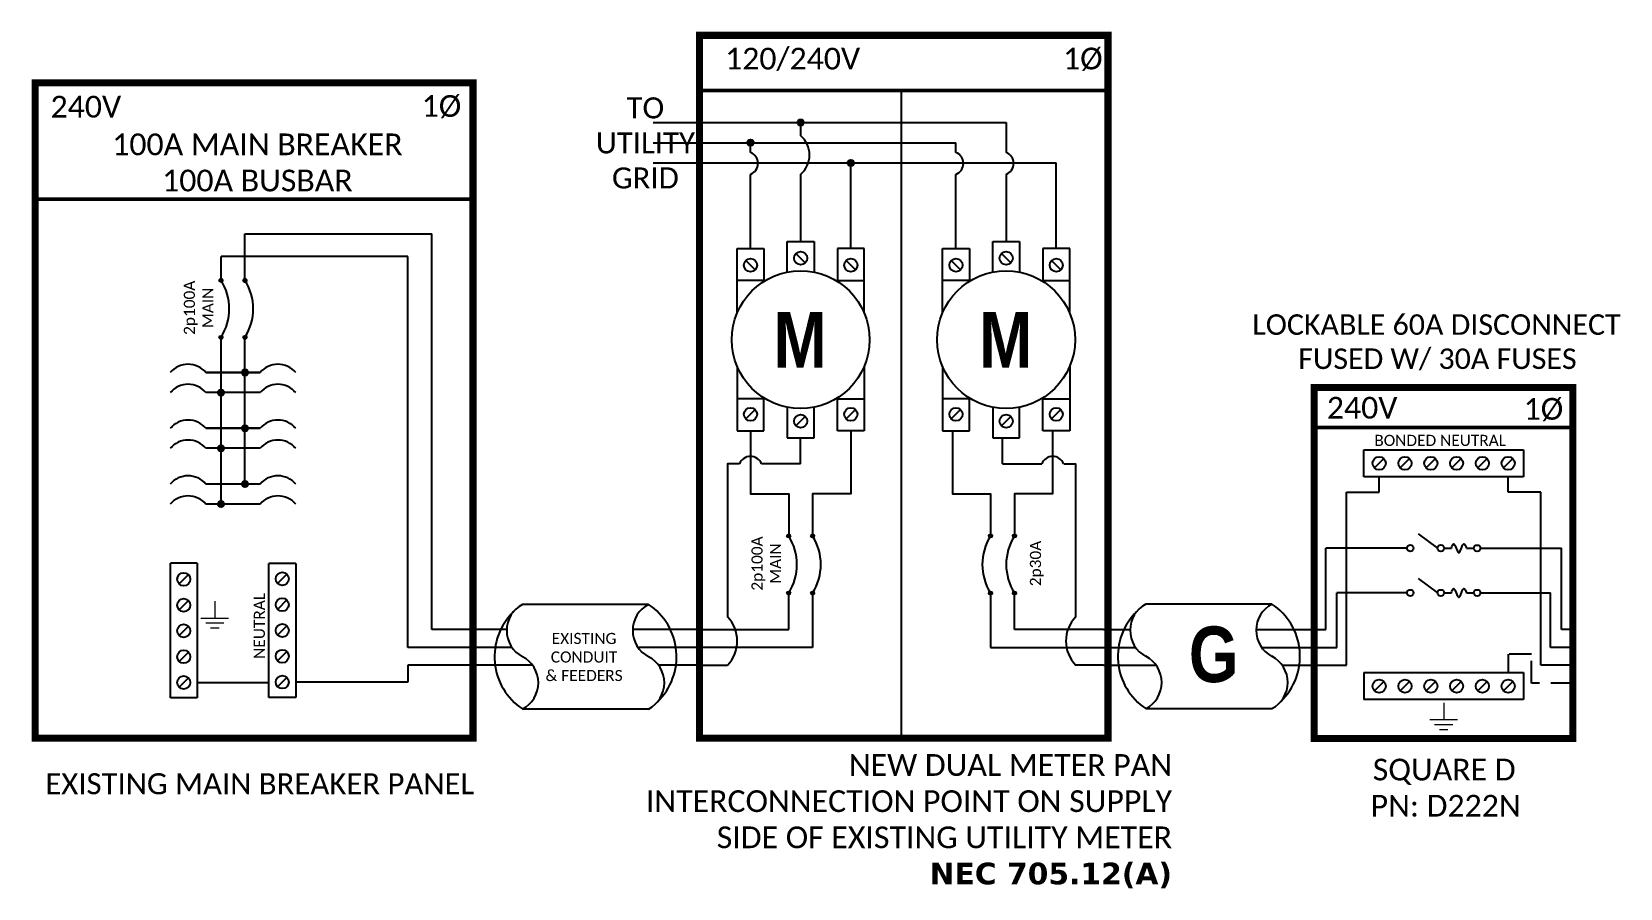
# Model space of a CAD drawing. Header units: feet. Extents: x 6643 to 6911, y 16116 to 16490.
# Drawn here: x 6643.3 to 6911.1, y 16345.8 to 16490.2 of the extents above; entities outside this region: 4.
import ezdxf
from ezdxf.enums import TextEntityAlignment as Align

# ---------------------------------------------------------------- set-up
doc = ezdxf.new("R2010")
doc.units = ezdxf.units.FT
doc.header["$MEASUREMENT"] = 0
doc.linetypes.add('HIDDEN', pattern=[0.375, 0.25, -0.125])
doc.layers.add('E - MODULE', color=7, linetype='Continuous')
doc.layers.add('Z - TITLEBLOCK TXT', color=7, linetype='Continuous')
doc.styles.add('ONE LINE TXT', font='techb___.ttf')
doc.styles.add('PAPER SPACE TXT', font='technic_.ttf', dxfattribs={"height": 0.125})
doc.styles.get("Standard").update_dxf_attribs({"font": 'calibri.ttf'})
doc.styles.add('TITLE BBLOCK TEXT', font='ARIALUNI.TTF')

# ---------------------------------------------------------------- blocks, each defined once
blk = doc.blocks.new('RHODE ISLAND DOUBLE METER BLOCK')
at = {"color": 1}
for p, q in [((0, 0), (0, 22.17)), ((0, 22.17), (4.43, 22.17)), ((0, 0), (0, 22.17)), ((0, 22.17), (22.78, 22.17)), ((22.78, 22.17), (27.21, 22.17)), ((22.78, 22.17), (22.78, 22.17)), ((22.78, 22.17), (27.21, 22.17)), ((27.21, 22.17), (31.63, 22.17)), ((27.21, 22.17), (49.99, 22.17)), ((49.99, 22.17), (54.42, 22.17)), ((49.99, 22.17), (49.99, 22.17)), ((49.99, 22.17), (54.42, 22.17)), ((54.42, 22.17), (54.42, 0)), ((54.42, 22.17), (54.42, 0)), ((27.21, 0), (0, 0)), ((27.21, 0), (0, 0)), ((54.42, 0), (27.21, 0)), ((54.42, 0), (27.21, 0))]:
    blk.add_line(p, q, dxfattribs=at)
for centre in [(13.6, 22.17), (40.81, 22.17)]:
    blk.add_arc(centre, 9.18, 359.9951, 180.0049, dxfattribs=at)
at = {"color": 1, "style": 'PAPER SPACE TXT'}
blk.add_text('M', height=11.88, dxfattribs=at).set_placement((27.21, 11.08), align=Align.MIDDLE_CENTER)
blk = doc.blocks.new('R.I. DUAL METER')
at = {"linetype": 'Continuous'}
for p, q in [((0, 0.14), (0, 0)), ((0.17, 0.14), (0, 0.14)), ((0, 0), (0.17, 0)), ((0.34, 0.14), (0.17, 0.14)), ((0.17, 0), (0.34, 0)), ((0.34, 0), (0.34, 0.14))]:
    blk.add_line(p, q, dxfattribs=at)
for centre in [(0.08, 0.14), (0.25, 0.14)]:
    blk.add_arc(centre, 0.0573, 0.0033, 180.0033, dxfattribs=at)
at = {"style": 'PAPER SPACE TXT'}
blk.add_text('M', height=0.0741, dxfattribs=at).set_placement((0.17, 0.07), align=Align.MIDDLE_CENTER)

msp = doc.modelspace()

# ---------------------------------------------------------------- hatches: boundary and pattern name
at = {"linetype": 'Continuous'}
h = msp.add_hatch(color=1, dxfattribs=at)
h.dxf.hatch_style = 1
edge = h.paths.add_edge_path()
edge.add_arc((6772.93, 16474.92), 0.528, 0, 360)
h = msp.add_hatch(color=1, dxfattribs=at)
h.dxf.hatch_style = 1
edge = h.paths.add_edge_path()
edge.add_arc((6764.48, 16471.51), 0.528, 0, 360)
h = msp.add_hatch(color=1, dxfattribs=at)
h.dxf.hatch_style = 1
edge = h.paths.add_edge_path()
edge.add_arc((6781.39, 16468.1), 0.528, 0, 360)
h = msp.add_hatch(color=1, dxfattribs=at)
h.dxf.hatch_style = 1
edge = h.paths.add_edge_path()
edge.add_arc((6675.22, 16448.32), 0.291, 0, 360)
h = msp.add_hatch(color=1, dxfattribs=at)
h.dxf.hatch_style = 1
edge = h.paths.add_edge_path()
edge.add_arc((6679.25, 16448.32), 0.291, 0, 360)
h = msp.add_hatch(color=1, dxfattribs=at)
h.dxf.hatch_style = 1
edge = h.paths.add_edge_path()
edge.add_arc((6675.22, 16438.69), 0.291, 0, 360)
h = msp.add_hatch(color=1, dxfattribs=at)
h.dxf.hatch_style = 1
edge = h.paths.add_edge_path()
edge.add_arc((6679.25, 16438.69), 0.291, 0, 360)
h = msp.add_hatch(color=1, dxfattribs=at)
h.dxf.hatch_style = 1
edge = h.paths.add_edge_path()
edge.add_arc((6679.25, 16432.77), 0.528, 0, 360)
h = msp.add_hatch(color=1, dxfattribs=at)
h.dxf.hatch_style = 1
edge = h.paths.add_edge_path()
edge.add_arc((6675.22, 16429.39), 0.528, 0, 360)
h = msp.add_hatch(color=1, dxfattribs=at)
h.dxf.hatch_style = 1
edge = h.paths.add_edge_path()
edge.add_arc((6679.25, 16423.37), 0.528, 0, 360)
h = msp.add_hatch(color=1, dxfattribs=at)
h.dxf.hatch_style = 1
edge = h.paths.add_edge_path()
edge.add_arc((6675.22, 16419.99), 0.528, 0, 360)
h = msp.add_hatch(color=1, dxfattribs=at)
h.dxf.hatch_style = 1
edge = h.paths.add_edge_path()
edge.add_arc((6679.25, 16413.97), 0.528, 0, 360)
h = msp.add_hatch(color=1, dxfattribs=at)
h.dxf.hatch_style = 1
edge = h.paths.add_edge_path()
edge.add_arc((6675.22, 16410.59), 0.528, 0, 360)
h = msp.add_hatch(color=1, dxfattribs=at)
h.dxf.hatch_style = 1
edge = h.paths.add_edge_path()
edge.add_arc((6770.92, 16405.22), 0.291, 0, 360)
h = msp.add_hatch(color=1, dxfattribs=at)
h.dxf.hatch_style = 1
edge = h.paths.add_edge_path()
edge.add_arc((6774.95, 16405.22), 0.291, 0, 360)
h = msp.add_hatch(color=1, dxfattribs=at)
h.dxf.hatch_style = 1
edge = h.paths.add_edge_path()
edge.add_arc((6804.95, 16405.22), 0.291, 0, 360)
h = msp.add_hatch(color=1, dxfattribs=at)
h.dxf.hatch_style = 1
edge = h.paths.add_edge_path()
edge.add_arc((6808.98, 16405.22), 0.291, 0, 360)
h = msp.add_hatch(color=1, dxfattribs=at)
h.dxf.hatch_style = 1
edge = h.paths.add_edge_path()
edge.add_arc((6770.92, 16395.58), 0.291, 0, 360)
h = msp.add_hatch(color=1, dxfattribs=at)
h.dxf.hatch_style = 1
edge = h.paths.add_edge_path()
edge.add_arc((6774.95, 16395.58), 0.291, 0, 360)
h = msp.add_hatch(color=1, dxfattribs=at)
h.dxf.hatch_style = 1
edge = h.paths.add_edge_path()
edge.add_arc((6804.95, 16395.58), 0.291, 0, 360)
h = msp.add_hatch(color=1, dxfattribs=at)
h.dxf.hatch_style = 1
edge = h.paths.add_edge_path()
edge.add_arc((6808.98, 16395.58), 0.291, 0, 360)

# ---------------------------------------------------------------- linework, layer by layer
at = {"color": 155, "true_color": 0x647190}
for p, q in [((6755.9, 16489.62), (6824.75, 16489.62)), ((6643.9, 16481.63), (6717.7, 16481.63))]:
    msp.add_line(p, q, dxfattribs=at)
at = {"lineweight": 50}
for p, q in [((6755.9, 16480.3), (6824.75, 16480.3)), ((6643.9, 16461.98), (6717.7, 16461.98)), ((6859.53, 16423.48), (6903.14, 16423.48))]:
    msp.add_line(p, q, dxfattribs=at)
at = {"color": 7}
for p, q in [((6789.95, 16371.12), (6789.95, 16480.3)), ((6748.08, 16471.51), (6799.12, 16471.51)), ((6764.48, 16469.87), (6764.48, 16471.51)), ((6799.12, 16469.87), (6799.12, 16471.51)), ((6764.48, 16453.68), (6764.48, 16466.17)), ((6799.12, 16453.68), (6799.12, 16466.17)), ((6679.25, 16456.16), (6710.74, 16456.16)), ((6770.92, 16389.42), (6770.92, 16395.58)), ((6808.98, 16389.42), (6808.98, 16395.58)), ((6723.39, 16389.42), (6710.74, 16389.42)), ((6755.9, 16389.42), (6744.63, 16389.42)), ((6755.9, 16389.42), (6770.92, 16389.42)), ((6824, 16389.42), (6808.98, 16389.42)), ((6824, 16389.42), (6828.48, 16389.42)), ((6849.72, 16389.42), (6859.53, 16389.42)), ((6859.53, 16389.42), (6861.48, 16389.42)), ((6903.14, 16389.42), (6901.21, 16389.42))]:
    msp.add_line(p, q, dxfattribs=at)
at = {"color": 253, "linetype": 'Continuous'}
for p, q in [((6748.08, 16474.92), (6807.58, 16474.92)), ((6772.93, 16474.92), (6772.93, 16472.74)), ((6807.58, 16474.92), (6807.58, 16469.87)), ((6772.93, 16466.17), (6772.93, 16454.85)), ((6807.58, 16466.17), (6807.58, 16454.85)), ((6772.93, 16417.38), (6772.93, 16421.76)), ((6806.97, 16417.38), (6806.97, 16421.76)), ((6870.47, 16412.58), (6870.47, 16415.19)), ((6892.22, 16412.58), (6892.22, 16415.19)), ((6864.98, 16383.42), (6864.98, 16412.58)), ((6864.98, 16412.58), (6870.47, 16412.58)), ((6897.71, 16412.58), (6892.22, 16412.58)), ((6897.71, 16383.42), (6897.71, 16412.58)), ((6727.74, 16383.42), (6706.69, 16383.42)), ((6706.69, 16383.42), (6706.69, 16380.58)), ((6755.9, 16383.42), (6748.98, 16383.42)), ((6755.9, 16383.42), (6760.59, 16383.42)), ((6824, 16383.42), (6819.3, 16383.42)), ((6859.53, 16383.42), (6864.98, 16383.42)), ((6903.14, 16383.42), (6897.71, 16383.42)), ((6706.69, 16380.58), (6687.81, 16380.58))]:
    msp.add_line(p, q, dxfattribs=at)
at = {"color": 10, "linetype": 'Continuous'}
for p, q in [((6748.08, 16468.1), (6816.03, 16468.1)), ((6781.39, 16453.68), (6781.39, 16468.1)), ((6816.03, 16453.68), (6816.03, 16468.1)), ((6675.22, 16448.61), (6675.22, 16452.33)), ((6706.71, 16452.33), (6675.22, 16452.33)), ((6706.71, 16386.42), (6706.71, 16452.33)), ((6675.22, 16410.59), (6675.22, 16438.4)), ((6681.81, 16429.39), (6672.66, 16429.39)), ((6681.81, 16419.99), (6672.66, 16419.99)), ((6681.81, 16410.59), (6672.66, 16410.59)), ((6774.95, 16395.58), (6774.95, 16386.42)), ((6804.95, 16395.58), (6804.95, 16386.42)), ((6875.17, 16395.61), (6863.34, 16395.61)), ((6863.34, 16386.42), (6863.34, 16395.61)), ((6887.52, 16395.61), (6899.35, 16395.61)), ((6899.35, 16386.42), (6899.35, 16395.61)), ((6724.28, 16386.42), (6706.71, 16386.42)), ((6755.9, 16386.42), (6745.53, 16386.42)), ((6774.95, 16386.42), (6755.9, 16386.42)), ((6804.95, 16386.42), (6824, 16386.42)), ((6859.53, 16386.42), (6863.34, 16386.42)), ((6903.14, 16386.42), (6899.35, 16386.42))]:
    msp.add_line(p, q, dxfattribs=at)
at = {"color": 7, "linetype": 'Continuous'}
for p, q in [((6679.25, 16448.61), (6679.25, 16456.16)), ((6710.74, 16389.42), (6710.74, 16456.16)), ((6679.25, 16413.97), (6679.25, 16438.4)), ((6672.66, 16432.77), (6681.81, 16432.77)), ((6681.81, 16432.77), (6672.66, 16432.77)), ((6672.66, 16423.37), (6681.81, 16423.37)), ((6681.81, 16423.37), (6672.66, 16423.37)), ((6681.81, 16413.97), (6672.66, 16413.97)), ((6875.17, 16403.15), (6861.48, 16403.15)), ((6861.48, 16389.42), (6861.48, 16403.15)), ((6887.52, 16403.15), (6901.21, 16403.15)), ((6901.21, 16389.42), (6901.21, 16403.15)), ((6747.29, 16393.67), (6726.05, 16393.67)), ((6852.39, 16393.73), (6831.14, 16393.73)), ((6726.05, 16376.05), (6747.29, 16376.05)), ((6831.14, 16376.1), (6852.39, 16376.1))]:
    msp.add_line(p, q, dxfattribs=at)
at = {"color": 1, "linetype": 'Continuous'}
for p, q in [((6762.21, 16442.78), (6762.21, 16453.68)), ((6762.21, 16453.68), (6766.74, 16453.68)), ((6766.74, 16453.68), (6766.74, 16448.14)), ((6770.66, 16449.7), (6770.66, 16454.85)), ((6770.66, 16454.85), (6775.2, 16454.85)), ((6775.2, 16454.85), (6775.2, 16449.7)), ((6783.66, 16453.68), (6779.12, 16453.68)), ((6779.12, 16453.68), (6779.12, 16448.14)), ((6783.66, 16442.78), (6783.66, 16453.68)), ((6796.85, 16442.78), (6796.85, 16453.68)), ((6796.85, 16453.68), (6801.39, 16453.68)), ((6801.39, 16453.68), (6801.39, 16448.14)), ((6805.31, 16449.7), (6805.31, 16454.85)), ((6805.31, 16454.85), (6809.85, 16454.85)), ((6809.85, 16454.85), (6809.85, 16449.7)), ((6818.3, 16453.68), (6813.76, 16453.68)), ((6813.76, 16453.68), (6813.76, 16448.14)), ((6818.3, 16442.78), (6818.3, 16453.68)), ((6766.74, 16448.29), (6762.21, 16448.29)), ((6779.12, 16448.29), (6783.66, 16448.29)), ((6801.39, 16448.29), (6796.85, 16448.29)), ((6813.76, 16448.29), (6818.3, 16448.29)), ((6762.21, 16433.83), (6762.21, 16422.92)), ((6783.66, 16433.83), (6783.66, 16422.92)), ((6796.85, 16433.83), (6796.85, 16422.92)), ((6818.3, 16433.83), (6818.3, 16422.92)), ((6766.74, 16428.32), (6762.21, 16428.32)), ((6766.74, 16422.92), (6766.74, 16428.46)), ((6770.66, 16426.9), (6770.66, 16421.76)), ((6775.2, 16421.76), (6775.2, 16426.9)), ((6779.12, 16422.92), (6779.12, 16428.46)), ((6779.12, 16428.32), (6783.66, 16428.32)), ((6801.39, 16428.32), (6796.85, 16428.32)), ((6801.39, 16422.92), (6801.39, 16428.46)), ((6805.31, 16426.9), (6805.31, 16421.76)), ((6809.85, 16421.76), (6809.85, 16426.9)), ((6813.76, 16422.92), (6813.76, 16428.46)), ((6813.76, 16428.32), (6818.3, 16428.32)), ((6762.21, 16422.92), (6766.74, 16422.92)), ((6770.66, 16421.76), (6775.2, 16421.76)), ((6783.66, 16422.92), (6779.12, 16422.92)), ((6796.85, 16422.92), (6801.39, 16422.92)), ((6805.31, 16421.76), (6809.85, 16421.76)), ((6818.3, 16422.92), (6813.76, 16422.92)), ((6867.87, 16415.19), (6867.87, 16419.73)), ((6867.87, 16419.73), (6894.82, 16419.73)), ((6894.82, 16419.73), (6894.82, 16415.19)), ((6894.82, 16415.19), (6867.87, 16415.19)), ((6877.07, 16405.6), (6880.33, 16403.15)), ((6881.41, 16403.15), (6882.65, 16403.15)), ((6885.2, 16403.15), (6886.44, 16403.15)), ((6666.67, 16377.91), (6666.67, 16400.65)), ((6671.2, 16400.65), (6666.67, 16400.65)), ((6671.2, 16400.65), (6671.2, 16377.91)), ((6683.27, 16377.98), (6683.27, 16400.58)), ((6687.81, 16400.58), (6683.27, 16400.58)), ((6687.81, 16400.58), (6687.81, 16377.98)), ((6877.07, 16398.06), (6880.33, 16395.62)), ((6881.41, 16395.62), (6882.65, 16395.62)), ((6885.2, 16395.61), (6886.44, 16395.61)), ((6867.87, 16382.17), (6894.82, 16382.17)), ((6867.87, 16382.17), (6867.87, 16377.64)), ((6894.82, 16382.17), (6894.82, 16377.64)), ((6671.2, 16377.91), (6666.67, 16377.91)), ((6687.81, 16377.98), (6683.27, 16377.98)), ((6894.82, 16377.64), (6867.87, 16377.64))]:
    msp.add_line(p, q, dxfattribs=at)
at = {"color": 4, "linetype": 'Continuous'}
for p, q in [((6765.26, 16450.1), (6763.69, 16451.67)), ((6773.72, 16451.26), (6772.15, 16452.83)), ((6782.18, 16450.1), (6780.6, 16451.67)), ((6799.91, 16450.1), (6798.33, 16451.67)), ((6808.36, 16451.26), (6806.79, 16452.83)), ((6816.82, 16450.1), (6815.25, 16451.67)), ((6765.26, 16426.51), (6763.69, 16424.94)), ((6773.72, 16425.34), (6772.15, 16423.77)), ((6782.18, 16426.51), (6780.6, 16424.94)), ((6799.91, 16426.51), (6798.33, 16424.94)), ((6808.36, 16425.34), (6806.79, 16423.77)), ((6816.82, 16426.51), (6815.25, 16424.94)), ((6871.26, 16418.25), (6869.68, 16416.68)), ((6875.61, 16418.25), (6874.03, 16416.68)), ((6879.96, 16418.25), (6878.38, 16416.68)), ((6884.31, 16418.25), (6882.74, 16416.68)), ((6888.66, 16418.25), (6887.09, 16416.68)), ((6893.01, 16418.25), (6891.44, 16416.68)), ((6669.72, 16398.69), (6668.15, 16397.12)), ((6686.32, 16398.77), (6684.75, 16397.2)), ((6669.72, 16394.34), (6668.15, 16392.77)), ((6686.32, 16394.42), (6684.75, 16392.84)), ((6669.72, 16389.99), (6668.15, 16388.42)), ((6686.32, 16390.07), (6684.75, 16388.49)), ((6669.72, 16385.64), (6668.15, 16384.07)), ((6686.32, 16385.72), (6684.75, 16384.14)), ((6686.32, 16381.37), (6684.75, 16379.79)), ((6669.72, 16381.29), (6668.15, 16379.72)), ((6871.26, 16380.69), (6869.68, 16379.12)), ((6875.61, 16380.69), (6874.03, 16379.12)), ((6879.96, 16380.69), (6878.38, 16379.12)), ((6884.31, 16380.69), (6882.74, 16379.12)), ((6888.66, 16380.69), (6887.09, 16379.12)), ((6893.01, 16380.69), (6891.44, 16379.12))]:
    msp.add_line(p, q, dxfattribs=at)
at = {"color": 10}
for p, q in [((6824, 16386.42), (6829.41, 16386.42)), ((6850.66, 16386.42), (6859.53, 16386.42))]:
    msp.add_line(p, q, dxfattribs=at)
at = {"color": 92, "linetype": 'HIDDEN', "ltscale": 15}
for p, q in [((6896.13, 16385.31), (6892.22, 16385.31)), ((6892.22, 16385.31), (6892.22, 16382.17)), ((6896.13, 16380.42), (6896.13, 16385.31)), ((6903.14, 16380.42), (6896.13, 16380.42))]:
    msp.add_line(p, q, dxfattribs=at)
at = {"color": 253}
for p, q in [((6824, 16383.42), (6832.87, 16383.42)), ((6854.11, 16383.42), (6859.53, 16383.42))]:
    msp.add_line(p, q, dxfattribs=at)
at = {"color": 92, "linetype": 'Continuous', "ltscale": 15}
msp.add_line((6671.2, 16380.51), (6683.27, 16380.51), dxfattribs=at)
at = {"lineweight": 50, "const_width": 1.19}
for points in [[(6755.9, 16371.12), (6755.9, 16489.62), (6824.75, 16489.62), (6824.75, 16371.12)], [(6643.9, 16371.12), (6643.9, 16481.63), (6717.7, 16481.63), (6717.7, 16371.12)], [(6859.53, 16371.08), (6859.53, 16430.25), (6903.14, 16430.25), (6903.14, 16371.08)]]:
    msp.add_lwpolyline(points, close=True, dxfattribs=at)
at = {"color": 7, "flags": 128}
for points in [[(6764.48, 16422.92), (6764.48, 16412.34), (6770.92, 16412.34), (6770.92, 16405.22)], [(6815.42, 16422.92), (6815.42, 16412.34), (6808.98, 16412.34), (6808.98, 16405.22)]]:
    msp.add_lwpolyline(points, dxfattribs=at)
at = {"color": 10, "linetype": 'Continuous', "flags": 128}
for points in [[(6781.39, 16422.92), (6781.39, 16412.34), (6774.95, 16412.34), (6774.95, 16405.22)], [(6798.51, 16422.92), (6798.51, 16412.34), (6804.95, 16412.34), (6804.95, 16405.22)]]:
    msp.add_lwpolyline(points, dxfattribs=at)
at = {"color": 253, "linetype": 'Continuous', "flags": 128}
for points in [[(6762.62, 16417.38), (6760.59, 16417.38), (6760.59, 16391.58)], [(6772.93, 16417.38), (6766.33, 16417.38)], [(6806.97, 16417.38), (6813.57, 16417.38)], [(6817.28, 16417.38), (6819.3, 16417.38), (6819.3, 16391.58)]]:
    msp.add_lwpolyline(points, dxfattribs=at)
at = {"color": 92, "linetype": 'Continuous', "lineweight": 5, "ltscale": 0.05, "flags": 128}
for points in [[(6674.16, 16394.23), (6674.16, 16391.38)], [(6671.82, 16391.38), (6676.5, 16391.38)], [(6675.69, 16390.52), (6672.63, 16390.52)], [(6674.88, 16389.65), (6673.44, 16389.65)], [(6881.35, 16377.09), (6881.35, 16374.25)], [(6879, 16374.25), (6883.69, 16374.25)], [(6882.88, 16373.38), (6879.82, 16373.38)], [(6882.06, 16372.51), (6880.63, 16372.51)]]:
    msp.add_lwpolyline(points, dxfattribs=at)
at = {"color": 1, "linetype": 'Continuous'}
for centre, radius in [((6772.93, 16474.92), 0.528), ((6764.48, 16471.51), 0.528), ((6781.39, 16468.1), 0.528), ((6675.22, 16448.32), 0.291), ((6679.25, 16448.32), 0.291), ((6675.22, 16438.69), 0.291), ((6679.25, 16438.69), 0.291), ((6679.25, 16432.77), 0.528), ((6675.22, 16429.39), 0.528), ((6679.25, 16423.37), 0.528), ((6675.22, 16419.99), 0.528), ((6679.25, 16413.97), 0.528), ((6675.22, 16410.59), 0.528), ((6770.92, 16405.22), 0.291), ((6774.95, 16405.22), 0.291), ((6804.95, 16405.22), 0.291), ((6808.98, 16405.22), 0.291), ((6875.71, 16403.15), 0.541), ((6880.87, 16403.15), 0.541), ((6886.98, 16403.14), 0.541), ((6770.92, 16395.58), 0.291), ((6774.95, 16395.58), 0.291), ((6804.95, 16395.58), 0.291), ((6808.98, 16395.58), 0.291), ((6875.71, 16395.61), 0.541), ((6880.87, 16395.61), 0.541), ((6886.98, 16395.61), 0.541)]:
    msp.add_circle(centre, radius, dxfattribs=at)
at = {"color": 4, "linetype": 'Continuous'}
for centre in [(6764.48, 16450.88), (6772.93, 16452.05), (6781.39, 16450.88), (6799.12, 16450.88), (6807.58, 16452.05), (6816.03, 16450.88), (6764.48, 16425.72), (6772.93, 16424.56), (6781.39, 16425.72), (6799.12, 16425.72), (6807.58, 16424.56), (6816.03, 16425.72), (6870.47, 16417.46), (6874.82, 16417.46), (6879.17, 16417.46), (6883.52, 16417.46), (6887.87, 16417.46), (6892.22, 16417.46), (6668.93, 16397.91), (6685.54, 16397.98), (6685.54, 16393.63), (6668.93, 16393.56), (6668.93, 16389.21), (6685.54, 16389.28), (6668.93, 16384.86), (6685.54, 16384.93), (6668.93, 16380.51), (6685.54, 16380.58), (6870.47, 16379.9), (6874.82, 16379.9), (6879.17, 16379.9), (6883.52, 16379.9), (6887.87, 16379.9), (6892.22, 16379.9)]:
    msp.add_circle(centre, 1.11, dxfattribs=at)
at = {"linetype": 'Continuous'}
for centre in [(6772.93, 16438.3), (6807.58, 16438.3)]:
    msp.add_circle(centre, 11.62, dxfattribs=at)
at = {"color": 253, "linetype": 'Continuous'}
for centre, radius, start, end in [((6770.08, 16469.45), 4.35, 310.9884, 49.0116), ((6806.84, 16468.02), 1.99, 291.7753, 68.2247), ((6764.48, 16416.64), 1.99, 21.7753, 158.2247), ((6815.42, 16416.64), 1.99, 21.7753, 158.2247), ((6756.4, 16387.5), 5.85, 315.7727, 44.2273), ((6823.5, 16387.5), 5.85, 135.7727, 224.2273)]:
    msp.add_arc(centre, radius, start, end, dxfattribs=at)
at = {"color": 7}
for centre in [(6763.74, 16468.02), (6798.38, 16468.02)]:
    msp.add_arc(centre, 1.99, 291.7753, 68.2247, dxfattribs=at)
at = {"color": 1, "linetype": 'Continuous'}
for centre, radius, start, end in [((6667.55, 16443.51), 9.06, 327.8708, 32.1292), ((6671.58, 16443.51), 9.06, 327.8708, 32.1292), ((6669.66, 16430.23), 3.93, 40.3392, 139.6608), ((6684.81, 16430.23), 3.93, 40.3392, 139.6608), ((6669.66, 16426.85), 3.93, 40.3392, 139.6608), ((6684.81, 16426.85), 3.93, 40.3392, 139.6608), ((6669.66, 16420.83), 3.93, 40.3392, 139.6608), ((6684.81, 16420.83), 3.93, 40.3392, 139.6608), ((6669.66, 16417.45), 3.93, 40.3392, 139.6608), ((6684.81, 16417.45), 3.93, 40.3392, 139.6608), ((6669.66, 16411.42), 3.93, 40.3392, 139.6608), ((6684.81, 16411.42), 3.93, 40.3392, 139.6608), ((6669.66, 16408.04), 3.93, 40.3392, 139.6608), ((6684.81, 16408.04), 3.93, 40.3392, 139.6608), ((6763.25, 16400.4), 9.06, 327.8708, 32.1292), ((6767.28, 16400.4), 9.06, 327.8708, 32.1292), ((6812.62, 16400.4), 9.06, 147.8708, 212.1292), ((6816.65, 16400.4), 9.06, 147.8708, 212.1292)]:
    msp.add_arc(centre, radius, start, end, dxfattribs=at)
at = {"color": 7, "linetype": 'Continuous'}
for centre, start, end in [((6731.9, 16384.86), 133.9732, 236.4265), ((6741.44, 16384.86), 313.9732, 56.4265), ((6836.99, 16384.92), 133.9732, 236.4265), ((6846.54, 16384.92), 313.9732, 56.4265)]:
    msp.add_arc(centre, 10.58, start, end, dxfattribs=at)
at = {"linetype": 'Continuous'}
for centre, start, end in [((6728.36, 16389.27), 117.6639, 242.3361), ((6749.6, 16389.27), 117.6639, 242.3361), ((6833.45, 16389.32), 117.6639, 242.3361), ((6854.7, 16389.32), 117.6639, 242.3361), ((6723.74, 16380.45), 297.6639, 62.3361), ((6744.98, 16380.45), 297.6639, 62.3361), ((6828.83, 16380.51), 297.6639, 62.3361), ((6850.08, 16380.51), 297.6639, 62.3361)]:
    msp.add_arc(centre, 4.98, start, end, dxfattribs=at)
at = {"color": 1, "linetype": 'Continuous'}
for points in [[(6882.65, 16403.15), (6883.03, 16403.91), (6883.92, 16402.39), (6884.75, 16403.91), (6885.2, 16403.15)], [(6882.65, 16395.62), (6883.03, 16396.37), (6883.92, 16394.85), (6884.75, 16396.37), (6885.2, 16395.61)]]:
    msp.add_spline(points, degree=3, dxfattribs=at)
at = {"layer": 'E - MODULE', "color": 4}
msp.add_lwpolyline([(6739.51, 16116.52), (6739.85, 16116.52), (6739.85, 16116.14), (6739.51, 16116.14)], close=True, dxfattribs=at)

# ---------------------------------------------------------------- block references
at = {"color": 3}
msp.add_blockref('RHODE ISLAND DOUBLE METER BLOCK', (6712.23, 16126.28), dxfattribs=at)
at = {"color": 3, "xscale": 0.8, "yscale": 0.8, "zscale": 0.8}
msp.add_blockref('R.I. DUAL METER', (6739.55, 16116.25), dxfattribs=at)

# ---------------------------------------------------------------- texts
at = {"color": 253, "linetype": 'Continuous', "style": 'ONE LINE TXT'}
for p in [(6768.37, 16433.59), (6803.02, 16433.59)]:
    msp.add_text('M', height=9.38, dxfattribs=at).set_placement(p)
at = {"color": 4, "linetype": 'Continuous'}
msp.add_text('BONDED NEUTRAL', height=1.8743, dxfattribs=at).set_placement((6869.65, 16420.39))
msp.add_text('NEUTRAL', height=1.874, rotation=90, dxfattribs=at).set_placement((6682.61, 16384.5))
at = {"color": 1}
for s, width, gutter_width, heights, insert, char_height, attachment_point in [('120/240V', 0.1481, 0.75, [0], (6771.58, 16485.57), 3.658, 5), ('1Ø', 0.1481, 0.75, [0], (6820.51, 16485.57), 3.658, 5), ('240V', 0.1481, 0.75, [0], (6652.43, 16477.57), 3.658, 5), ('1Ø', 0.1481, 0.75, [0], (6712.38, 16477.57), 3.658, 5), ('TO UTILITY GRID', 0.0523, 7.17, [0], (6746.76, 16471.46), 3.5433, 5), ('100A MAIN BREAKER\\P100A BUSBAR', 72.4998, 0.75, [0], (6681.35, 16468.17), 3.6576, 5), ('\\A1;\\pi4.8144;LOCKABLE 60A DISCONNECT \\P\\pi12.55;FUSED W/ 30A FUSES', 71.8931, 92.23, [18.56], (6844.27, 16442.58), 3.4544, 1), ('240V', 0.1481, 0.75, [0], (6867.6, 16426.81), 3.658, 5), ('1Ø', 0.1481, 0.75, [0], (6898.16, 16426.51), 3.658, 5), ('\\A1;NEW DUAL METER PAN INTERCONNECTION POINT ON SUPPLY SIDE OF EXISTING UTILITY METER\\P{\\A0;\\fVerdana|b1|i0|c0|p34;NEC 705.12(A)}', 89.6168, 0.203, [0], (6835.55, 16368.43), 3.6576, 3), ('EXISTING MAIN BREAKER PANEL', 79.2627, 97.94, [154.49], (6681.75, 16363.42), 3.5433, 5), ('\\A1;\\pi5.5987,t23.887;SQUARE D\\P\\pi5.2414,t23.529;PN: D222N', 35.0816, 28.88, [13.54], (6863.79, 16367.66), 3.6576, 1)]:
    msp.add_mtext_dynamic_manual_height_columns(s, width=width, gutter_width=gutter_width, heights=heights, dxfattribs=dict(at, insert=insert, char_height=char_height, attachment_point=attachment_point))
at = {"color": 4, "linetype": 'Continuous', "attachment_point": 5, "rotation": 90}
for s, insert, char_height in [('2p100A\\PMAIN', (6671.44, 16443.68), 1.874), ('2p100A\\PMAIN', (6767.14, 16400.57), 1.874), ('2p{\\A1;\\C1;30}A', (6812.76, 16400.57), 1.8743)]:
    msp.add_mtext_dynamic_manual_height_columns(s, width=0.1481, gutter_width=0.75, heights=[0], dxfattribs=dict(at, insert=insert, char_height=char_height))
at = {"color": 1, "linetype": 'Continuous', "insert": (6838.38, 16389.95), "char_height": 9.3833, "attachment_point": 1, "style": 'ONE LINE TXT'}
msp.add_mtext_dynamic_manual_height_columns('{\\W1;\\C256;G}', width=0.1385, gutter_width=2.13, heights=[0], dxfattribs=at)
at = {"color": 4, "linetype": 'Continuous', "insert": (6736.42, 16384.8), "char_height": 1.8743, "attachment_point": 5}
msp.add_mtext_dynamic_manual_height_columns('EXISTING CONDUIT\\P& FEEDERS', width=13.5689, gutter_width=7.17, heights=[0], dxfattribs=at)
at = {"layer": 'Z - TITLEBLOCK TXT', "color": 7, "insert": (6739.94, 16116.34), "char_height": 0.0575, "width": 1.7873, "attachment_point": 1, "rotation": 359.9886, "style": 'TITLE BBLOCK TEXT'}
msp.add_mtext('INDICATES NEW DUAL GANG METER SOCKET', dxfattribs=at)

doc.saveas('drawing.dxf')
